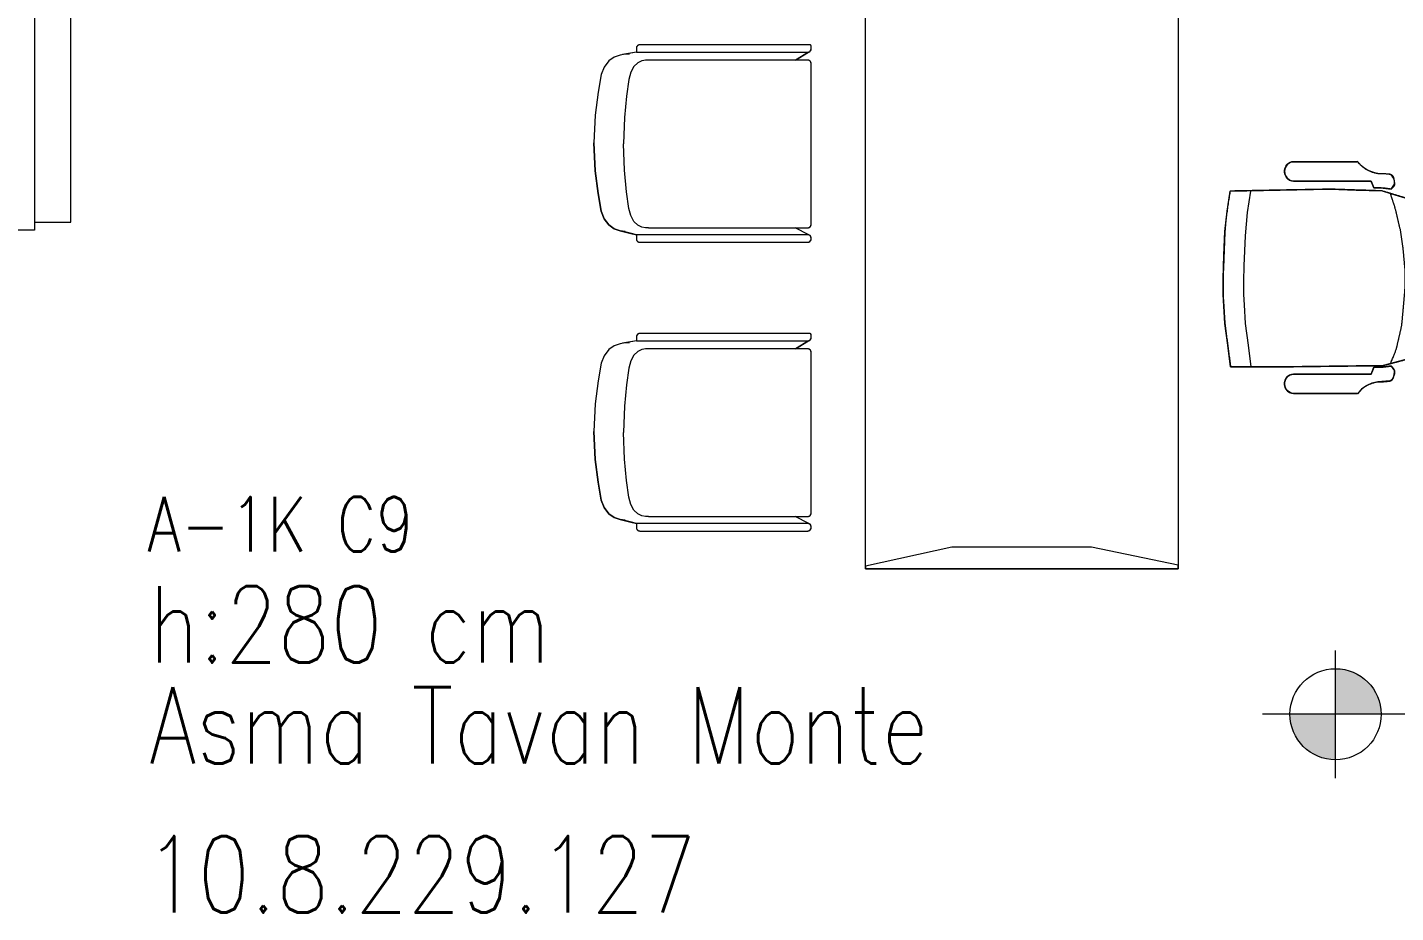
# Model space of a CAD drawing. Extents: x -1281 to 23780, y 0 to 7214.
# Drawn here: x 20362.9 to 20738.2, y 2484.6 to 2727.4 of the extents above; entities that cross this region are included whole.
import ezdxf
from ezdxf.enums import TextEntityAlignment as Align

# ---------------------------------------------------------------- set-up
doc = ezdxf.new("R2010")
doc.units = 0
doc.header["$LTSCALE"] = 25
doc.header["$MEASUREMENT"] = 0
doc.layers.get('0').update_dxf_attribs({"color": 9, "lineweight": 9})
for name, color, linetype, lineweight in [('05', 9, 'Continuous', 9), ('21', 9, 'Continuous', 9), ('40', 9, 'Continuous', 9), ('E-YAZI', 7, 'Continuous', 30)]:
    doc.layers.add(name, color=color, linetype=linetype, lineweight=lineweight)
doc.styles.add('Arial', font='arial.ttf', dxfattribs={"height": 2.5})
doc.styles.add('E-YAZI', font='txttw.shx')
doc.styles.add('MuuM_TEXT-STANDART', font='ARIALN.TTF')

# ---------------------------------------------------------------- blocks, each defined once
blk = doc.blocks.new('0_elevationtarget-p')
h = blk.add_hatch(color=256)
h.paths.add_polyline_path([(2.5, 0, 0.414214), (0, 2.5), (0, 0)])
h.paths.add_polyline_path([(0, 0), (-2.5, 0, 0.414214), (0, -2.5)])
blk.add_line((0, -3.5), (0, 3.5))
blk.add_lwpolyline([(16.605, 0), (-4, 0)])
blk.add_circle((0, 0), 2.5)
at = {"style": 'Arial'}
blk.add_attdef('BITMISKOT', text='', height=2, dxfattribs=at).set_placement((4.5, 0), align=Align.BOTTOM_LEFT)
blk.add_attdef('KABAKOT', text='', height=2, dxfattribs=at).set_placement((4.5, -0.592), align=Align.TOP_LEFT)
blk = doc.blocks.new('p-audi_koltuk2')
for points in [[(140, -70.79), (150, -70.79), (150, 0), (0, 0), (0, -70.79), (10, -70.79), (10, -2.02), (140, -2.02), (140, -70.79)], [(10, -73), (10, -2.02), (140, -2.02), (140, -73)], [(139.3, -10.72), (10.7, -10.72), (10.7, -2.72), (139.3, -2.72), (139.3, -10.72)]]:
    blk.add_lwpolyline(points, close=True)
blk.add_lwpolyline([(75, -10.72), (75, -73)])
blk = doc.blocks.new('Group-32-1')
for p, q in [((384804.5516, 69159.371), (384804.573, 69159.3356)), ((384804.5732, 69159.3709), (384804.5731, 69159.3704)), ((384804.5733, 69159.3713), (384804.5732, 69159.3709)), ((384804.5735, 69159.3718), (384804.5733, 69159.3713)), ((384804.5736, 69159.3723), (384804.5735, 69159.3718)), ((384804.5738, 69159.3727), (384804.5736, 69159.3723)), ((384804.574, 69159.3732), (384804.5738, 69159.3727)), ((384804.5742, 69159.3736), (384804.574, 69159.3732)), ((384804.5745, 69159.374), (384804.5742, 69159.3736)), ((384804.5747, 69159.3745), (384804.5745, 69159.374)), ((384804.575, 69159.3749), (384804.5747, 69159.3745)), ((384804.5753, 69159.3752), (384804.575, 69159.3749)), ((384804.5756, 69159.3756), (384804.5753, 69159.3752)), ((384804.576, 69159.376), (384804.5756, 69159.3756)), ((384804.5763, 69159.3763), (384804.576, 69159.376)), ((384804.5767, 69159.3766), (384804.5763, 69159.3763)), ((384804.5771, 69159.3769), (384804.5767, 69159.3766)), ((384804.5775, 69159.3772), (384804.5771, 69159.3769)), ((384804.5779, 69159.3775), (384804.5775, 69159.3772)), ((384804.5783, 69159.3777), (384804.5779, 69159.3775)), ((384804.5788, 69159.3779), (384804.5783, 69159.3777)), ((384804.5792, 69159.3781), (384804.5788, 69159.3779)), ((384804.5797, 69159.3783), (384804.5792, 69159.3781)), ((384804.5801, 69159.3785), (384804.5797, 69159.3783)), ((384804.5806, 69159.3786), (384804.5801, 69159.3785)), ((384804.5811, 69159.3787), (384804.5806, 69159.3786)), ((384804.5816, 69159.3788), (384804.5811, 69159.3787)), ((384804.5821, 69159.3789), (384804.5816, 69159.3788)), ((384804.5825, 69159.3789), (384804.5821, 69159.3789)), ((384804.583, 69159.3789), (384804.5825, 69159.3789)), ((384805.023, 69159.3789), (384804.583, 69159.3789)), ((384805.0235, 69159.3789), (384805.023, 69159.3789)), ((384805.024, 69159.3789), (384805.0235, 69159.3789)), ((384805.0245, 69159.3788), (384805.024, 69159.3789)), ((384805.0249, 69159.3787), (384805.0245, 69159.3788)), ((384805.0254, 69159.3786), (384805.0249, 69159.3787)), ((384805.0259, 69159.3785), (384805.0254, 69159.3786)), ((384805.0264, 69159.3783), (384805.0259, 69159.3785)), ((384805.0268, 69159.3781), (384805.0264, 69159.3783)), ((384805.0273, 69159.3779), (384805.0268, 69159.3781)), ((384805.0277, 69159.3777), (384805.0273, 69159.3779)), ((384805.0281, 69159.3775), (384805.0277, 69159.3777)), ((384805.0285, 69159.3772), (384805.0281, 69159.3775)), ((384805.029, 69159.3769), (384805.0285, 69159.3772)), ((384805.0293, 69159.3766), (384805.029, 69159.3769)), ((384805.0297, 69159.3763), (384805.0293, 69159.3766)), ((384805.0301, 69159.376), (384805.0297, 69159.3763)), ((384805.0304, 69159.3756), (384805.0301, 69159.376)), ((384805.0307, 69159.3752), (384805.0304, 69159.3756)), ((384805.031, 69159.3749), (384805.0307, 69159.3752)), ((384805.0313, 69159.3745), (384805.031, 69159.3749)), ((384805.0316, 69159.374), (384805.0313, 69159.3745)), ((384805.0318, 69159.3736), (384805.0316, 69159.374)), ((384805.032, 69159.3732), (384805.0318, 69159.3736)), ((384805.0322, 69159.3727), (384805.032, 69159.3732)), ((384805.0324, 69159.3723), (384805.0322, 69159.3727)), ((384805.0326, 69159.3718), (384805.0324, 69159.3723)), ((384805.0327, 69159.3713), (384805.0326, 69159.3718)), ((384805.0328, 69159.3709), (384805.0327, 69159.3713)), ((384805.0329, 69159.3704), (384805.0328, 69159.3709)), ((384805.0521, 69159.3725), (384805.033, 69159.3345)), ((384804.5731, 69159.3699), (384804.573, 69159.3694)), ((384804.573, 69159.3694), (384804.573, 69159.3689)), ((384804.573, 69159.3689), (384804.573, 69158.9239)), ((384804.5731, 69159.3704), (384804.5731, 69159.3699)), ((384805.0329, 69159.3699), (384805.0329, 69159.3704)), ((384805.033, 69159.3694), (384805.0329, 69159.3699)), ((384805.033, 69159.3689), (384805.033, 69159.3694)), ((384805.033, 69158.9322), (384805.033, 69159.3689)), ((384805.033, 69158.9322), (384805.033, 69158.9322)), ((384804.5516, 69158.8992), (384804.558, 69158.8616)), ((384805.0524, 69158.8992), (384805.0423, 69158.8616))]:
    blk.add_line(p, q)
at = {"flags": 128}
for points in [[(384804.5309, 69158.9092), (384804.5309, 69158.9087), (384804.531, 69158.9082), (384804.531, 69158.9077), (384804.5311, 69158.9072), (384804.5312, 69158.9068), (384804.5314, 69158.9063), (384804.5315, 69158.9058), (384804.5317, 69158.9054), (384804.5319, 69158.9049), (384804.5321, 69158.9045), (384804.5324, 69158.904), (384804.5326, 69158.9036), (384804.5329, 69158.9032), (384804.5332, 69158.9028), (384804.5335, 69158.9025), (384804.5339, 69158.9021), (384804.5342, 69158.9018), (384804.5346, 69158.9015), (384804.535, 69158.9012), (384804.5354, 69158.9009), (384804.5358, 69158.9006), (384804.5362, 69158.9004), (384804.5367, 69158.9001), (384804.5371, 69158.8999), (384804.5376, 69158.8998), (384804.538, 69158.8996), (384804.5385, 69158.8995), (384804.539, 69158.8994), (384804.5395, 69158.8993), (384804.54, 69158.8992), (384804.5404, 69158.8992), (384804.5409, 69158.8992), (384804.5516, 69158.8992), (384804.5516, 69159.3689), (384804.5516, 69159.3694), (384804.5516, 69159.3699), (384804.5515, 69159.3704), (384804.5515, 69159.3709), (384804.5513, 69159.3713), (384804.5512, 69159.3718), (384804.5511, 69159.3723), (384804.5509, 69159.3727), (384804.5507, 69159.3732), (384804.5505, 69159.3736), (384804.5502, 69159.374), (384804.55, 69159.3745), (384804.5497, 69159.3749), (384804.5494, 69159.3752), (384804.5491, 69159.3756), (384804.5487, 69159.376), (384804.5484, 69159.3763), (384804.548, 69159.3766), (384804.5476, 69159.3769), (384804.5472, 69159.3772), (384804.5468, 69159.3775), (384804.5464, 69159.3777), (384804.5459, 69159.3779), (384804.5455, 69159.3781), (384804.545, 69159.3783), (384804.5445, 69159.3785), (384804.5441, 69159.3786), (384804.5436, 69159.3787), (384804.5431, 69159.3788), (384804.5426, 69159.3789), (384804.5421, 69159.3789), (384804.5416, 69159.3789), (384804.5359, 69159.3789), (384804.5357, 69159.3789), (384804.5354, 69159.3789), (384804.5352, 69159.3788), (384804.535, 69159.3788), (384804.5347, 69159.3788), (384804.5345, 69159.3787), (384804.5343, 69159.3786), (384804.534, 69159.3785), (384804.5338, 69159.3784), (384804.5336, 69159.3783), (384804.5334, 69159.3782), (384804.5332, 69159.3781), (384804.533, 69159.3779), (384804.5328, 69159.3778), (384804.5326, 69159.3776), (384804.5324, 69159.3774), (384804.5322, 69159.3773), (384804.5321, 69159.3771), (384804.5319, 69159.3769), (384804.5318, 69159.3767), (384804.5316, 69159.3765), (384804.5315, 69159.3763), (384804.5314, 69159.376), (384804.5313, 69159.3758), (384804.5312, 69159.3756), (384804.5312, 69159.3754), (384804.5311, 69159.3751), (384804.531, 69159.3749), (384804.531, 69159.3746), (384804.531, 69159.3744), (384804.5309, 69159.3741), (384804.5309, 69159.3739), (384804.5309, 69158.9092)], [(384805.0521, 69158.8992), (384805.0628, 69158.8992), (384805.0633, 69158.8992), (384805.0638, 69158.8992), (384805.0642, 69158.8993), (384805.0647, 69158.8994), (384805.0652, 69158.8995), (384805.0657, 69158.8996), (384805.0661, 69158.8998), (384805.0666, 69158.8999), (384805.0671, 69158.9001), (384805.0675, 69158.9004), (384805.0679, 69158.9006), (384805.0683, 69158.9009), (384805.0687, 69158.9012), (384805.0691, 69158.9015), (384805.0695, 69158.9018), (384805.0698, 69158.9021), (384805.0702, 69158.9025), (384805.0705, 69158.9028), (384805.0708, 69158.9032), (384805.0711, 69158.9036), (384805.0714, 69158.904), (384805.0716, 69158.9045), (384805.0718, 69158.9049), (384805.072, 69158.9054), (384805.0722, 69158.9058), (384805.0723, 69158.9063), (384805.0725, 69158.9068), (384805.0726, 69158.9072), (384805.0727, 69158.9077), (384805.0727, 69158.9082), (384805.0728, 69158.9087), (384805.0728, 69158.9092), (384805.0728, 69159.3689), (384805.0728, 69159.3694), (384805.0727, 69159.3699), (384805.0727, 69159.3704), (384805.0726, 69159.3709), (384805.0725, 69159.3713), (384805.0723, 69159.3718), (384805.0722, 69159.3723), (384805.072, 69159.3727), (384805.0718, 69159.3732), (384805.0716, 69159.3736), (384805.0714, 69159.374), (384805.0711, 69159.3745), (384805.0708, 69159.3749), (384805.0705, 69159.3752), (384805.0702, 69159.3756), (384805.0698, 69159.376), (384805.0695, 69159.3763), (384805.0691, 69159.3766), (384805.0687, 69159.3769), (384805.0683, 69159.3772), (384805.0679, 69159.3775), (384805.0675, 69159.3777), (384805.0671, 69159.3779), (384805.0666, 69159.3781), (384805.0661, 69159.3783), (384805.0657, 69159.3785), (384805.0652, 69159.3786), (384805.0647, 69159.3787), (384805.0642, 69159.3788), (384805.0638, 69159.3789), (384805.0633, 69159.3789), (384805.0628, 69159.3789), (384805.0621, 69159.3789), (384805.0616, 69159.3789), (384805.0611, 69159.3789), (384805.0606, 69159.3788), (384805.0601, 69159.3787), (384805.0596, 69159.3786), (384805.0592, 69159.3785), (384805.0587, 69159.3783), (384805.0582, 69159.3781), (384805.0578, 69159.3779), (384805.0574, 69159.3777), (384805.0569, 69159.3775), (384805.0565, 69159.3772), (384805.0561, 69159.3769), (384805.0557, 69159.3766), (384805.0554, 69159.3763), (384805.055, 69159.376), (384805.0547, 69159.3756), (384805.0543, 69159.3752), (384805.054, 69159.3749), (384805.0538, 69159.3745), (384805.0535, 69159.374), (384805.0533, 69159.3736), (384805.053, 69159.3732), (384805.0528, 69159.3727), (384805.0527, 69159.3723), (384805.0525, 69159.3718), (384805.0524, 69159.3713), (384805.0523, 69159.3709), (384805.0522, 69159.3704), (384805.0521, 69159.3699), (384805.0521, 69159.3694), (384805.0521, 69159.3689), (384805.0521, 69158.8992)]]:
    blk.add_lwpolyline(points, close=True, dxfattribs=at)
for points in [[(384804.5309, 69158.9092, 0.414214), (384804.5409, 69158.8992), (384804.5516, 69158.8992), (384804.5516, 69159.3689, 0.414214), (384804.5416, 69159.3789), (384804.5359, 69159.3789, 0.414214), (384804.5309, 69159.3739)], [(384805.0521, 69158.8992), (384805.0628, 69158.8992, 0.414214), (384805.0728, 69158.9092), (384805.0728, 69159.3689, 0.414214), (384805.0628, 69159.3789), (384805.0621, 69159.3789, 0.414214), (384805.0521, 69159.3689)]]:
    blk.add_lwpolyline(points, format="xyb", close=True, dxfattribs=at)
blk.add_lwpolyline([(384805.033, 69158.9322), (384805.033, 69159.3689, 0.414214), (384805.023, 69159.3789), (384804.583, 69159.3789, 0.414214), (384804.573, 69159.3689), (384804.573, 69158.9239), (384804.5738, 69158.9202)], format="xyb", dxfattribs=at)
for points in [[(384804.573, 69158.9322), (384804.573, 69158.9239), (384804.5752, 69158.9142), (384804.5804, 69158.903), (384804.5903, 69158.8926), (384804.6064, 69158.8839), (384804.6258, 69158.8783), (384804.6716, 69158.8721), (384804.7307, 69158.8665), (384804.803, 69158.8644)], [(384805.033, 69158.9322), (384805.033, 69158.9239), (384805.0308, 69158.9142), (384805.0256, 69158.903), (384805.0157, 69158.8926), (384804.9996, 69158.8839), (384804.9803, 69158.8783), (384804.9344, 69158.8721), (384804.8753, 69158.8665), (384804.803, 69158.8644)], [(384804.5569, 69158.8806), (384804.5569, 69158.8686), (384804.5592, 69158.8546), (384804.5647, 69158.8386), (384804.5752, 69158.8236), (384804.5922, 69158.8111), (384804.6127, 69158.8031), (384804.6612, 69158.7941), (384804.7237, 69158.7861), (384804.8002, 69158.7831)], [(384805.0434, 69158.8658), (384805.0434, 69158.8686), (384805.0412, 69158.8546), (384805.0357, 69158.8386), (384805.0252, 69158.8236), (384805.0082, 69158.8111), (384804.9877, 69158.8031), (384804.9392, 69158.7941), (384804.8767, 69158.7861), (384804.8002, 69158.7831)]]:
    blk.add_lwpolyline(points, dxfattribs=at)
at = {"layer": '40'}
blk.add_lwpolyline([(384805.023, 69159.3789), (384804.583, 69159.3789, 0.414214), (384804.573, 69159.3689), (384804.573, 69159.3366), (384804.573, 69159.3356), (384804.5516, 69159.371), (384804.551, 69159.3725, 0.309775), (384804.5416, 69159.3789), (384804.5359, 69159.3789, 0.413784), (384804.5309, 69159.3739), (384804.5309, 69158.9092, 0.414214), (384804.5409, 69158.8992), (384804.5516, 69158.8992), (384804.5569, 69158.8686), (384804.5592, 69158.8546), (384804.5647, 69158.8386), (384804.5752, 69158.8236), (384804.5922, 69158.8111), (384804.6127, 69158.8031), (384804.6612, 69158.7941), (384804.7237, 69158.7861), (384804.8002, 69158.7831), (384804.8384, 69158.7846), (384804.8767, 69158.7861), (384804.9392, 69158.7941), (384804.9877, 69158.8031), (384805.0082, 69158.8111), (384805.0252, 69158.8236), (384805.0357, 69158.8386), (384805.0412, 69158.8546), (384805.0473, 69158.8804), (384805.0524, 69158.8992), (384805.0628, 69158.8992, 0.414214), (384805.0728, 69158.9092), (384805.0728, 69159.3689, 0.781144), (384805.0521, 69159.3725), (384805.033, 69159.3345), (384805.033, 69159.3689, 0.407263), (384805.0232, 69159.3789)], format="xyb", close=True, dxfattribs=at)
blk = doc.blocks.new('Group-258-1')
at = {"linetype": 'Continuous'}
for p, q in [((384800.0983, 69164.505), (384800.0936, 69164.5084)), ((384800.71, 69164.505), (384800.7146, 69164.5084)), ((384800.2257, 69164.3995), (384800.1668, 69164.4084)), ((384800.2892, 69164.3936), (384800.2257, 69164.3995)), ((384800.5895, 69164.4019), (384800.5299, 69164.394)), ((384800.6491, 69164.4097), (384800.5895, 69164.4019)), ((384800.3717, 69164.3904), (384800.2892, 69164.3936)), ((384800.4137, 69164.389), (384800.3717, 69164.3904)), ((384800.4502, 69164.389), (384800.4137, 69164.389)), ((384800.4792, 69164.3908), (384800.4502, 69164.389)), ((384800.5299, 69164.394), (384800.4792, 69164.3908))]:
    blk.add_line(p, q, dxfattribs=at)
at = {"linetype": 'Continuous', "flags": 128}
for points in [[(384800.0862, 69164.6997), (384800.0862, 69164.6409), (384800.0862, 69164.6409)], [(384800.722, 69164.6997), (384800.722, 69164.6409), (384800.722, 69164.6409)], [(384800.0862, 69164.6409), (384800.0862, 69164.5259), (384800.0862, 69164.6409)], [(384800.1395, 69164.5259), (384800.1395, 69164.6409), (384800.1395, 69164.6409)], [(384800.6687, 69164.5259), (384800.6687, 69164.6409), (384800.6687, 69164.6409)], [(384800.722, 69164.6409), (384800.722, 69164.5259), (384800.722, 69164.6409)], [(384800.0862, 69164.5259), (384800.0862, 69164.5259), (384800.087, 69164.52)], [(384800.0862, 69164.5259), (384800.087, 69164.52), (384800.087, 69164.52)], [(384800.087, 69164.52), (384800.087, 69164.52), (384800.0892, 69164.5143)], [(384800.087, 69164.52), (384800.0892, 69164.5143), (384800.0892, 69164.5143)], [(384800.0892, 69164.5143), (384800.0892, 69164.5143), (384800.0929, 69164.5094)], [(384800.0892, 69164.5143), (384800.0936, 69164.5084), (384800.0929, 69164.5094)], [(384800.1328, 69164.5094), (384800.1328, 69164.5094), (384800.1365, 69164.5143)], [(384800.1328, 69164.5094), (384800.1365, 69164.5143), (384800.1365, 69164.5143)], [(384800.1365, 69164.5143), (384800.1365, 69164.5143), (384800.1387, 69164.52)], [(384800.1365, 69164.5143), (384800.1387, 69164.52), (384800.1387, 69164.52)], [(384800.1387, 69164.52), (384800.1387, 69164.52), (384800.1395, 69164.5259)], [(384800.1387, 69164.52), (384800.1395, 69164.5259), (384800.1395, 69164.5259)], [(384800.6695, 69164.52), (384800.6695, 69164.52), (384800.6687, 69164.5259)], [(384800.6695, 69164.52), (384800.6687, 69164.5259), (384800.6687, 69164.5259)], [(384800.6718, 69164.5143), (384800.6718, 69164.5143), (384800.6695, 69164.52)], [(384800.6718, 69164.5143), (384800.6695, 69164.52), (384800.6695, 69164.52)], [(384800.6754, 69164.5094), (384800.6754, 69164.5094), (384800.6718, 69164.5143)], [(384800.6754, 69164.5094), (384800.6718, 69164.5143), (384800.6718, 69164.5143)], [(384800.719, 69164.5143), (384800.7146, 69164.5084), (384800.7153, 69164.5094)], [(384800.719, 69164.5143), (384800.719, 69164.5143), (384800.7153, 69164.5094)], [(384800.7213, 69164.52), (384800.7213, 69164.52), (384800.719, 69164.5143)], [(384800.7213, 69164.52), (384800.719, 69164.5143), (384800.719, 69164.5143)], [(384800.722, 69164.5259), (384800.722, 69164.5259), (384800.7213, 69164.52)], [(384800.722, 69164.5259), (384800.7213, 69164.52), (384800.7213, 69164.52)], [(384800.0977, 69164.5054), (384800.0977, 69164.5054), (384800.1034, 69164.5026)], [(384800.0977, 69164.5054), (384800.1034, 69164.5026), (384800.1034, 69164.5026)], [(384800.1034, 69164.5026), (384800.1034, 69164.5026), (384800.1096, 69164.5011)], [(384800.1034, 69164.5026), (384800.1096, 69164.5011), (384800.1096, 69164.5011)], [(384800.1096, 69164.5011), (384800.1096, 69164.5011), (384800.1161, 69164.5011)], [(384800.1096, 69164.5011), (384800.1161, 69164.5011), (384800.1161, 69164.5011)], [(384800.1161, 69164.5011), (384800.1161, 69164.5011), (384800.1223, 69164.5026)], [(384800.1161, 69164.5011), (384800.1223, 69164.5026), (384800.1223, 69164.5026)], [(384800.1223, 69164.5026), (384800.1223, 69164.5026), (384800.128, 69164.5054)], [(384800.1223, 69164.5026), (384800.128, 69164.5054), (384800.128, 69164.5054)], [(384800.128, 69164.5054), (384800.128, 69164.5054), (384800.1328, 69164.5094)], [(384800.128, 69164.5054), (384800.1328, 69164.5094), (384800.1328, 69164.5094)], [(384800.6802, 69164.5054), (384800.6802, 69164.5054), (384800.6754, 69164.5094)], [(384800.6802, 69164.5054), (384800.6754, 69164.5094), (384800.6754, 69164.5094)], [(384800.6859, 69164.5026), (384800.6859, 69164.5026), (384800.6802, 69164.5054)], [(384800.6859, 69164.5026), (384800.6802, 69164.5054), (384800.6802, 69164.5054)], [(384800.6922, 69164.5011), (384800.6922, 69164.5011), (384800.6859, 69164.5026)], [(384800.6922, 69164.5011), (384800.6859, 69164.5026), (384800.6859, 69164.5026)], [(384800.6986, 69164.5011), (384800.6986, 69164.5011), (384800.6922, 69164.5011)], [(384800.6986, 69164.5011), (384800.6922, 69164.5011), (384800.6922, 69164.5011)], [(384800.7048, 69164.5026), (384800.7048, 69164.5026), (384800.6986, 69164.5011)], [(384800.7048, 69164.5026), (384800.6986, 69164.5011), (384800.6986, 69164.5011)], [(384800.7105, 69164.5054), (384800.7105, 69164.5054), (384800.7048, 69164.5026)], [(384800.7105, 69164.5054), (384800.7048, 69164.5026), (384800.7048, 69164.5026)]]:
    blk.add_lwpolyline(points, close=True, dxfattribs=at)
at = {"linetype": 'Continuous'}
for points in [[(384800.2312, 69164.8536), (384800.2099, 69164.8481), (384800.1886, 69164.8426)], [(384800.3272, 69164.8751), (384800.2792, 69164.8644), (384800.2312, 69164.8536)], [(384800.4074, 69164.8792), (384800.3673, 69164.8772), (384800.3272, 69164.8751)], [(384800.4932, 69164.8746), (384800.4503, 69164.8769), (384800.4074, 69164.8792)], [(384800.5432, 69164.8666), (384800.5182, 69164.8706), (384800.4932, 69164.8746)], [(384800.6271, 69164.8405), (384800.5851, 69164.8535), (384800.5432, 69164.8666)], [(384800.1886, 69164.8426), (384800.1775, 69164.8055), (384800.1663, 69164.7685)], [(384800.2746, 69164.8191), (384800.2429, 69164.8115), (384800.2113, 69164.8039)], [(384800.3252, 69164.8264), (384800.2999, 69164.8227), (384800.2746, 69164.8191)], [(384800.3841, 69164.8318), (384800.3546, 69164.8291), (384800.3252, 69164.8264)], [(384800.4307, 69164.8318), (384800.4074, 69164.8318), (384800.3841, 69164.8318)], [(384800.4872, 69164.8271), (384800.4589, 69164.8295), (384800.4307, 69164.8318)], [(384800.5356, 69164.8225), (384800.5114, 69164.8248), (384800.4872, 69164.8271)], [(384800.5919, 69164.8096), (384800.5638, 69164.8161), (384800.5356, 69164.8225)], [(384800.6454, 69164.7717), (384800.6363, 69164.8061), (384800.6271, 69164.8405)], [(384800.1182, 69164.7571), (384800.1184, 69164.788), (384800.1261, 69164.8013), (384800.1481, 69164.8026)], [(384800.1481, 69164.8026), (384800.1523, 69164.8031), (384800.1616, 69164.7937)], [(384800.1616, 69164.7937), (384800.1601, 69164.7826), (384800.1585, 69164.7715)], [(384800.2113, 69164.8039), (384800.1911, 69164.7972), (384800.1708, 69164.7905)], [(384800.637, 69164.7924), (384800.6046, 69164.8075), (384800.5919, 69164.8096)], [(384800.6601, 69164.8026), (384800.656, 69164.8031), (384800.6466, 69164.7937)], [(384800.6466, 69164.7937), (384800.6482, 69164.7826), (384800.6497, 69164.7715)], [(384800.69, 69164.7571), (384800.6898, 69164.788), (384800.6822, 69164.8013), (384800.6601, 69164.8026)], [(384800.0854, 69164.7011), (384800.1126, 69164.7212), (384800.1182, 69164.7571)], [(384800.158, 69164.7461), (384800.1488, 69164.7423), (384800.1395, 69164.7385)], [(384800.1395, 69164.7385), (384800.1395, 69164.6897), (384800.1395, 69164.6409)], [(384800.1585, 69164.7715), (384800.1583, 69164.7588), (384800.158, 69164.7461)], [(384800.1663, 69164.7685), (384800.1639, 69164.6975), (384800.1616, 69164.6266)], [(384800.6491, 69164.4746), (384800.6472, 69164.6232), (384800.6454, 69164.7717)], [(384800.6497, 69164.7715), (384800.65, 69164.7588), (384800.6502, 69164.7461)], [(384800.6502, 69164.7461), (384800.6595, 69164.7423), (384800.6687, 69164.7385)], [(384800.6687, 69164.7385), (384800.6687, 69164.6897), (384800.6687, 69164.6409)], [(384800.7229, 69164.7011), (384800.6957, 69164.7212), (384800.69, 69164.7571)], [(384800.1616, 69164.6266), (384800.1642, 69164.4892), (384800.1668, 69164.3518)], [(384800.6491, 69164.3531), (384800.6491, 69164.4138), (384800.6491, 69164.4746)], [(384800.1668, 69164.3518), (384800.2302, 69164.3409), (384800.278, 69164.3374)], [(384800.278, 69164.3374), (384800.3427, 69164.3349), (384800.4074, 69164.3324)], [(384800.4074, 69164.3324), (384800.4288, 69164.3324), (384800.4502, 69164.3324)], [(384800.4502, 69164.3324), (384800.4901, 69164.3349), (384800.5299, 69164.3374)], [(384800.5299, 69164.3374), (384800.5895, 69164.3452), (384800.6491, 69164.3531)]]:
    blk.add_open_spline(points, degree=2, dxfattribs=at)
at = {"layer": '40'}
blk.add_lwpolyline([(384800.6491, 69164.3531), (384800.5895, 69164.3452), (384800.5299, 69164.3374), (384800.4502, 69164.3324), (384800.4074, 69164.3324), (384800.3427, 69164.3349), (384800.278, 69164.3374), (384800.2222, 69164.3433), (384800.1668, 69164.3518), (384800.1642, 69164.4892), (384800.1616, 69164.6266), (384800.1639, 69164.6975), (384800.1663, 69164.7685), (384800.1732, 69164.7913), (384800.1886, 69164.8426), (384800.3272, 69164.8751), (384800.4074, 69164.8792), (384800.4932, 69164.8746), (384800.5432, 69164.8666), (384800.6271, 69164.8405), (384800.6454, 69164.7717), (384800.6472, 69164.6232), (384800.6491, 69164.4746), (384800.6491, 69164.4097)], close=True, dxfattribs=at)
for points in [[(384800.1395, 69164.7385), (384800.158, 69164.7461), (384800.1583, 69164.7588), (384800.1585, 69164.7715), (384800.1616, 69164.7937), (384800.1481, 69164.8026, 0.293897), (384800.1206, 69164.7899), (384800.1182, 69164.7571, -0.205), (384800.0854, 69164.7011), (384800.0862, 69164.6997), (384800.0862, 69164.5259, 0.937941), (384800.1395, 69164.5259)], [(384800.6687, 69164.7385), (384800.6502, 69164.7461), (384800.65, 69164.7588), (384800.6497, 69164.7715), (384800.6466, 69164.7937), (384800.6601, 69164.8026, -0.293897), (384800.6877, 69164.7899), (384800.69, 69164.7571, 0.205), (384800.7229, 69164.7011), (384800.722, 69164.6997), (384800.722, 69164.5259, -0.937941), (384800.6687, 69164.5259)]]:
    blk.add_lwpolyline(points, format="xyb", close=True, dxfattribs=at)
blk = doc.blocks.new('p-ma-audi')
for p, q in [((-7.57, 155.19), (-7.57, 200)), ((-85.7, 155.19), (-7.57, 155.19))]:
    blk.add_line(p, q)
at = {"flags": 128}
for points in [[(-7.57, 200), (-7.57, 214.96), (-93.45, 214.96), (-93.45, 155.19), (-85.7, 155.19)], [(-85.7, 0.04), (-85.7, 0.94), (-61.93, 5.88), (-23.62, 5.88), (0, 0.73), (0, 0), (-85.67, 0)]]:
    blk.add_lwpolyline(points, dxfattribs=at)
for points in [[(-85.7, 200), (-85.7, 0), (0, 0), (0, 200), (-85.7, 200)], [(-85.7, 200), (-85.7, 0), (0, 0), (0, 200)]]:
    blk.add_lwpolyline(points, close=True, dxfattribs=at)

msp = doc.modelspace()

# ---------------------------------------------------------------- block references
at = {"layer": '05', "color": 7, "xscale": -1}
msp.add_blockref('p-ma-audi', (20592.8, 2578.92), dxfattribs=at)
at = {"layer": '05'}
msp.add_blockref('p-audi_koltuk2', (20224.86, 2744.79), dxfattribs=at)
at = {"layer": '05', "color": 7, "extrusion": (0, 0, -1), "xscale": -100, "yscale": 100, "zscale": -100, "rotation": 90}
for name, p in [('Group-32-1', (6895360, 38483175.72)), ('Group-258-1', (6895742.42, 38482699.18)), ('Group-32-1', (6895360, 38483096.54))]:
    msp.add_blockref(name, p, dxfattribs=at)
at = {"layer": '21'}
ref = msp.add_blockref('0_elevationtarget-p', (20721.67, 2539.01), dxfattribs=dict(at, xscale=5, yscale=5, zscale=0.5))
ref.add_attrib('BITMISKOT', '+15.20', dxfattribs={"layer": '0', "height": 10, "style": 'MuuM_TEXT-STANDART'}).set_placement((20744.17, 2538.74), align=Align.BOTTOM_LEFT)
ref.add_attrib('KABAKOT', '+15.10', dxfattribs={"layer": '0', "height": 10, "style": 'MuuM_TEXT-STANDART'}).set_placement((20744.17, 2523.91), align=Align.BOTTOM_LEFT)

# ---------------------------------------------------------------- texts
at = {"layer": 'E-YAZI', "color": 6, "style": 'E-YAZI', "width": 0.8}
msp.add_text('A-1K C9', height=15, dxfattribs=at).set_placement((20395.82, 2583.63))
at = {"layer": 'E-YAZI', "color": 30, "style": 'E-YAZI', "width": 0.8}
for s, p in [('h:280 cm', (20396.29, 2553.18)), ('Asma Tavan Monte', (20396.29, 2525.46))]:
    msp.add_text(s, height=21, dxfattribs=at).set_placement(p)
at = {"layer": 'E-YAZI', "color": 1, "style": 'E-YAZI', "width": 0.8}
msp.add_text('10.8.229.127', height=21, dxfattribs=at).set_placement((20395.22, 2484.6))

doc.saveas('drawing.dxf')
